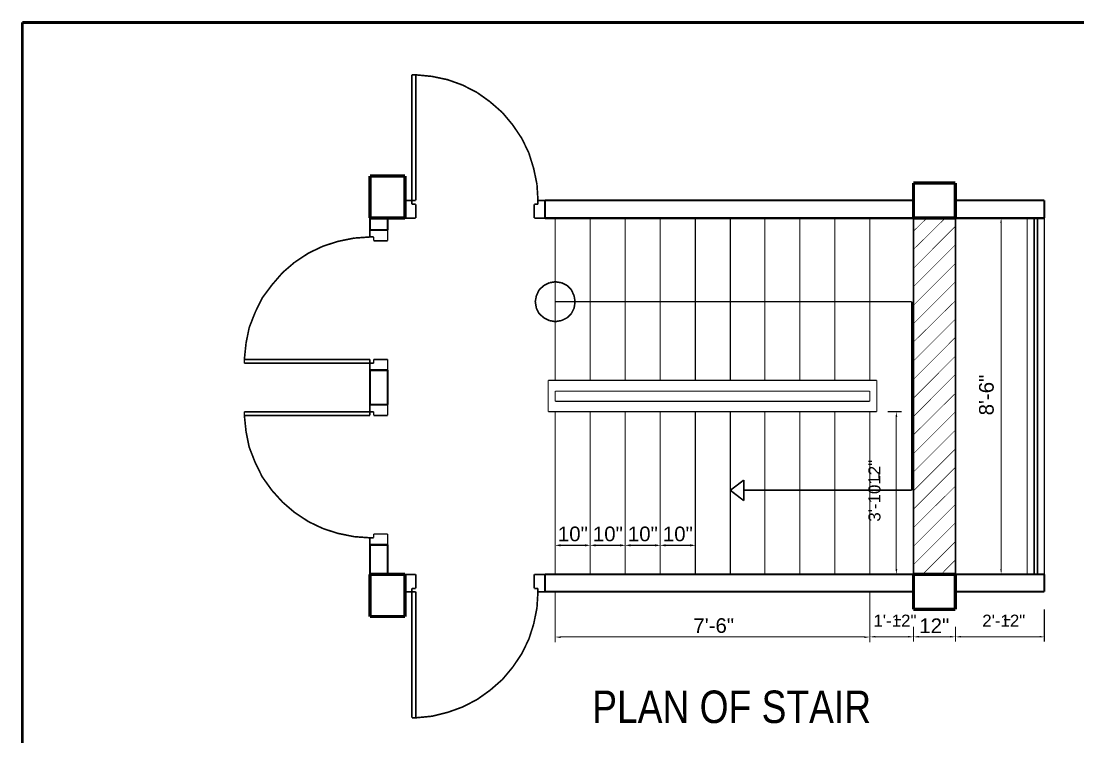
# Model space of a CAD drawing. Header units: millimetres. Extents: x 5 to 350, y 3 to 213.
# Drawn here: x 5 to 171.1, y 100.3 to 212.7 of the extents above; entities that cross this region are included whole.
import ezdxf

# ---------------------------------------------------------------- set-up
doc = ezdxf.new("R2010")
doc.units = ezdxf.units.MM
for name, color, linetype in [('H', 251, 'Continuous'), ('P', 255, 'Continuous'), ('T', 255, 'Continuous')]:
    doc.layers.add(name, color=color, linetype=linetype)
doc.styles.get("Standard").update_dxf_attribs({"font": 'arial.ttf'})

msp = doc.modelspace()

# ---------------------------------------------------------------- hatches: boundary and pattern name
at = {"layer": 'H', "linetype": 'Continuous'}
for points in [[(158.926, 181.01), (159.085, 181.786), (159.173, 181.01), (158.926, 181.01)], [(142.487, 150.53), (142.575, 151.377), (142.752, 150.53), (142.487, 150.53)], [(89.835, 130.21), (88.988, 130.387), (89.835, 130.563), (89.835, 130.21)], [(93.645, 130.21), (93.645, 130.563), (94.492, 130.387), (93.645, 130.21)], [(95.338, 130.21), (94.492, 130.387), (95.338, 130.563), (95.338, 130.21)], [(99.148, 130.21), (99.148, 130.563), (99.995, 130.387), (99.148, 130.21)], [(100.842, 130.21), (99.995, 130.387), (100.842, 130.563), (100.842, 130.21)], [(104.652, 130.21), (104.652, 130.563), (105.498, 130.387), (104.652, 130.21)], [(106.345, 130.21), (105.498, 130.387), (106.345, 130.563), (106.345, 130.21)], [(110.155, 130.21), (110.155, 130.563), (111.002, 130.387), (110.155, 130.21)], [(142.575, 125.818), (142.487, 126.665), (142.752, 126.665), (142.575, 125.818)], [(159.085, 125.818), (158.926, 126.665), (159.173, 126.665), (159.085, 125.818)], [(89.835, 115.817), (88.988, 115.993), (89.835, 116.082), (89.835, 115.817)], [(137.583, 115.817), (137.583, 116.082), (138.43, 115.993), (137.583, 115.817)], [(139.277, 115.905), (138.43, 115.993), (139.277, 116.17), (139.277, 115.905)], [(144.445, 115.905), (144.445, 116.17), (145.292, 115.993), (144.445, 115.905)], [(146.138, 115.905), (145.292, 115.993), (146.138, 116.17), (146.138, 115.905)], [(151.042, 115.905), (151.042, 116.17), (151.888, 115.993), (151.042, 115.905)], [(152.735, 115.905), (151.888, 115.993), (152.735, 116.17), (152.735, 115.905)], [(165.1, 115.905), (165.1, 116.17), (165.858, 115.993), (165.1, 115.905)]]:
    msp.add_hatch(color=256, dxfattribs=at).paths.add_polyline_path(points)

# ---------------------------------------------------------------- linework, layer by layer
at = {"layer": 'P'}
for points, const_width in [([(5.256, 212.513), (350.273, 212.513)], 0.423), ([(5.256, 3.14), (5.256, 212.513)], 0.423), ([(5.256, 212.513), (5.256, 212.513)], 0.423), ([(5.256, 212.513), (350.273, 212.513)], 0.423), ([(5.256, 3.14), (5.256, 212.513)], 0.423), ([(5.256, 212.513), (5.256, 212.513)], 0.423), ([(66.463, 184.573), (66.463, 204.294)], 0.254), ([(67.063, 204.294), (66.463, 204.294)], 0.254), ([(69.603, 204.047), (67.063, 204.294)], 0.254), ([(67.063, 184.573), (67.063, 204.294)], 0.254), ([(72.055, 203.535), (69.603, 204.047)], 0.254), ([(74.418, 202.688), (72.055, 203.535)], 0.254), ([(76.712, 201.507), (74.418, 202.688)], 0.254), ([(78.74, 200.06), (76.712, 201.507)], 0.254), ([(80.68, 198.367), (78.74, 200.06)], 0.254), ([(82.303, 196.427), (80.68, 198.367)], 0.254), ([(83.732, 194.31), (82.303, 196.427)], 0.254), ([(84.843, 192.017), (83.732, 194.31)], 0.254), ([(85.602, 189.565), (84.843, 192.017)], 0.254), ([(86.113, 187.113), (85.602, 189.565)], 0.254), ([(59.866, 181.786), (59.866, 188.383)], 0.508), ([(59.866, 188.383), (65.37, 188.383)], 0.508), ([(65.37, 188.383), (65.37, 181.786)], 0.508), ([(86.272, 184.573), (86.113, 187.113)], 0.254), ([(151.888, 187.29), (145.292, 187.29)], 0.508), ([(145.292, 187.29), (145.292, 181.786)], 0.508), ([(151.888, 181.786), (151.888, 187.29)], 0.508), ([(65.37, 181.786), (65.37, 184.573)], 0.254), ([(65.37, 184.573), (66.463, 184.573)], 0.254), ([(66.463, 184.573), (66.463, 183.974)], 0.254), ([(67.063, 184.573), (66.463, 184.573)], 0.254), ([(87.383, 184.573), (86.272, 184.573)], 0.254), ([(86.272, 184.573), (86.272, 183.974)], 0.254), ([(145.292, 184.573), (87.383, 184.573)], 0.339), ([(87.383, 184.573), (87.383, 181.786)], 0.339), ([(87.383, 181.786), (87.383, 184.573)], 0.254), ([(151.888, 184.573), (165.858, 184.573)], 0.339), ([(165.858, 184.573), (165.858, 181.786)], 0.339), ([(66.463, 183.974), (67.063, 183.974)], 0.254), ([(67.063, 183.974), (67.063, 181.786)], 0.254), ([(86.272, 183.974), (85.69, 183.974)], 0.254), ([(85.69, 183.974), (85.69, 181.786)], 0.254), ([(87.383, 183.727), (87.383, 183.815)], 0.254), ([(87.383, 182.633), (87.383, 182.704)], 0.254), ([(87.383, 182.633), (87.383, 182.704)], 0.254), ([(65.37, 181.786), (59.866, 181.786)], 0.508), ([(59.866, 181.786), (59.866, 179.828)], 0.339), ([(62.653, 181.786), (62.653, 179.917)], 0.339), ([(65.37, 181.786), (65.37, 181.786)], 0.508), ([(67.063, 181.786), (65.37, 181.786)], 0.254), ([(67.063, 181.786), (67.063, 181.786)], 0.254), ([(85.69, 181.786), (87.383, 181.786)], 0.254), ([(85.69, 181.786), (85.69, 181.786)], 0.254), ([(87.383, 181.786), (165.858, 181.786)], 0.339), ([(88.988, 181.786), (88.988, 156.298)], 0.169), ([(94.492, 181.786), (94.492, 156.298)], 0.169), ([(99.995, 181.786), (99.995, 156.298)], 0.169), ([(105.498, 181.786), (105.498, 156.298)], 0.169), ([(111.002, 181.786), (111.002, 156.298)], 0.169), ([(116.505, 181.786), (116.505, 156.298)], 0.169), ([(121.92, 181.786), (121.92, 156.298)], 0.169), ([(127.423, 181.786), (127.423, 156.298)], 0.169), ([(132.927, 181.786), (132.927, 156.298)], 0.169), ([(138.43, 181.786), (138.43, 156.298)], 0.169), ([(145.292, 181.786), (151.888, 181.786)], 0.508), ([(145.292, 125.818), (145.292, 181.786)], 0.254), ([(145.292, 179.74), (147.408, 181.786)], 0.085), ([(145.292, 176.865), (150.283, 181.786)], 0.085), ([(151.888, 181.786), (151.888, 181.786)], 0.508), ([(151.888, 125.818), (151.888, 181.786)], 0.254), ([(163.16, 181.786), (158.238, 181.786)], 0.169), ([(159.085, 126.665), (159.085, 181.01)], 0.169), ([(163.16, 181.786), (163.16, 125.818)], 0.169), ([(164.253, 181.786), (164.253, 125.818)], 0.254), ([(164.765, 181.786), (164.765, 125.818)], 0.254), ([(165.858, 181.786), (165.858, 125.818)], 0.169), ([(59.866, 179.917), (62.653, 179.917)], 0.339), ([(62.653, 179.917), (59.866, 179.917)], 0.254), ([(59.866, 179.917), (59.866, 178.823)], 0.254), ([(62.653, 178.223), (62.653, 179.917)], 0.254), ([(145.292, 173.902), (151.888, 180.516)], 0.085), ([(54.857, 178.135), (52.493, 177.377)], 0.254), ([(57.397, 178.647), (54.857, 178.135)], 0.254), ([(59.866, 178.823), (57.397, 178.647)], 0.254), ([(59.866, 178.823), (60.448, 178.823)], 0.254), ([(60.448, 178.823), (60.448, 178.223)], 0.254), ([(60.448, 178.223), (62.653, 178.223)], 0.254), ([(62.653, 178.223), (62.653, 178.223)], 0.254), ([(50.2, 176.283), (48.013, 174.837)], 0.254), ([(52.493, 177.377), (50.2, 176.283)], 0.254), ([(145.292, 171.027), (151.888, 177.624)], 0.085), ([(48.013, 174.837), (46.143, 173.232)], 0.254), ([(145.292, 168.063), (151.888, 174.66)], 0.085), ([(46.143, 173.232), (44.45, 171.274)], 0.254), ([(44.45, 171.274), (42.933, 169.245)], 0.254), ([(87.207, 171.203), (86.448, 170.515)], 0.254), ([(88.053, 171.626), (87.207, 171.203)], 0.254), ([(88.988, 171.785), (88.053, 171.626)], 0.254), ([(89.994, 171.626), (88.988, 171.785)], 0.254), ([(90.84, 171.203), (89.994, 171.626)], 0.254), ([(91.528, 170.515), (90.84, 171.203)], 0.254), ([(145.292, 165.188), (151.888, 171.785)], 0.085), ([(86.025, 169.58), (85.848, 168.663)], 0.254), ([(86.448, 170.515), (86.025, 169.58)], 0.254), ([(91.952, 169.58), (91.528, 170.515)], 0.254), ([(92.11, 168.663), (91.952, 169.58)], 0.254), ([(42.933, 169.245), (41.822, 166.97)], 0.254), ([(85.848, 168.663), (86.025, 167.64)], 0.254), ([(86.025, 167.64), (86.448, 166.793)], 0.254), ([(88.988, 168.663), (138.43, 168.663)], 0.254), ([(91.528, 166.793), (91.952, 167.64)], 0.254), ([(91.952, 167.64), (92.11, 168.663)], 0.254), ([(92.11, 168.663), (92.11, 168.663)], 0.254), ([(138.43, 168.663), (145.027, 168.663)], 0.254), ([(145.027, 168.663), (145.027, 139.03)], 0.254), ([(145.292, 162.313), (151.888, 168.822)], 0.085), ([(41.822, 166.97), (40.887, 164.588)], 0.254), ([(86.448, 166.793), (87.207, 166.123)], 0.254), ([(87.207, 166.123), (88.053, 165.7)], 0.254), ([(89.994, 165.7), (90.84, 166.123)], 0.254), ([(90.84, 166.123), (91.528, 166.793)], 0.254), ([(40.887, 164.588), (40.393, 162.137)], 0.254), ([(88.053, 165.7), (88.988, 165.523)], 0.254), ([(88.988, 165.523), (89.994, 165.7)], 0.254), ([(145.292, 159.35), (151.888, 165.947)], 0.085), ([(145.292, 156.457), (151.888, 163.072)], 0.085), ([(40.393, 162.137), (40.128, 159.597)], 0.254), ([(59.866, 159.597), (40.128, 159.597)], 0.254), ([(40.128, 159.597), (40.128, 158.997)], 0.254), ([(59.866, 159.597), (59.866, 158.997)], 0.254), ([(60.448, 158.997), (60.448, 159.597)], 0.254), ([(60.448, 159.597), (62.653, 159.597)], 0.254), ([(62.653, 159.597), (62.653, 157.903)], 0.254), ([(62.653, 159.597), (62.653, 159.597)], 0.254), ([(145.292, 153.494), (151.888, 160.108)], 0.085), ([(59.866, 158.997), (40.128, 158.997)], 0.254), ([(62.653, 157.903), (59.866, 157.903)], 0.339), ([(59.866, 152.488), (59.866, 157.903)], 0.339), ([(59.866, 157.903), (59.866, 158.997)], 0.254), ([(59.866, 158.997), (60.448, 158.997)], 0.254), ([(62.653, 157.903), (59.866, 157.903)], 0.254), ([(62.653, 152.488), (62.653, 157.903)], 0.339), ([(87.877, 151.377), (87.877, 156.298)], 0.169), ([(87.877, 156.298), (139.524, 156.298)], 0.169), ([(87.877, 151.377), (87.877, 156.298)], 0.169), ([(87.877, 156.298), (139.524, 156.298)], 0.169), ([(139.524, 156.298), (139.524, 151.377)], 0.169), ([(139.524, 156.298), (139.524, 151.377)], 0.169), ([(145.292, 150.618), (151.888, 157.233)], 0.085), ([(62.653, 155.187), (62.653, 152.488)], 0.339), ([(88.988, 153), (88.988, 154.605)], 0.169), ([(88.988, 154.605), (138.43, 154.605)], 0.169), ([(138.43, 154.605), (138.43, 153)], 0.169), ([(138.43, 153), (88.988, 153)], 0.169), ([(88.988, 153), (88.988, 153)], 0.169), ([(145.292, 147.743), (151.888, 154.27)], 0.085), ([(59.866, 151.377), (40.128, 151.377)], 0.254), ([(40.128, 150.795), (40.128, 151.377)], 0.254), ([(59.866, 152.488), (62.653, 152.488)], 0.339), ([(62.653, 152.488), (59.866, 152.488)], 0.254), ([(59.866, 152.488), (59.866, 151.377)], 0.254), ([(59.866, 151.377), (60.448, 151.377)], 0.254), ([(59.866, 150.795), (59.866, 151.377)], 0.254), ([(60.448, 151.377), (60.448, 150.795)], 0.254), ([(62.653, 150.795), (62.653, 152.488)], 0.254), ([(139.524, 151.377), (87.877, 151.377)], 0.169), ([(139.524, 151.377), (87.877, 151.377)], 0.169), ([(87.877, 151.377), (87.877, 151.377)], 0.169), ([(88.988, 151.377), (88.988, 125.818)], 0.169), ([(94.492, 151.377), (94.492, 125.818)], 0.169), ([(99.995, 151.377), (99.995, 125.818)], 0.169), ([(105.498, 151.377), (105.498, 125.818)], 0.169), ([(111.002, 151.377), (111.002, 125.818)], 0.169), ([(116.505, 151.377), (116.505, 125.818)], 0.169), ([(121.92, 151.377), (121.92, 125.818)], 0.169), ([(127.423, 151.377), (127.423, 125.818)], 0.169), ([(132.927, 151.377), (132.927, 125.818)], 0.169), ([(138.43, 151.377), (138.43, 125.818)], 0.169), ([(141.217, 151.377), (143.422, 151.377)], 0.169), ([(145.292, 144.78), (151.888, 151.377)], 0.085), ([(40.393, 148.255), (40.128, 150.795)], 0.254), ([(59.866, 150.795), (40.128, 150.795)], 0.254), ([(60.448, 150.795), (62.653, 150.795)], 0.254), ([(62.653, 150.795), (62.653, 150.795)], 0.254), ([(142.575, 150.53), (142.575, 126.665)], 0.169), ([(40.887, 145.803), (40.393, 148.255)], 0.254), ([(145.292, 141.905), (151.888, 148.502)], 0.085), ([(41.822, 143.422), (40.887, 145.803)], 0.254), ([(145.292, 138.942), (151.888, 145.538)], 0.085), ([(42.933, 141.146), (41.822, 143.422)], 0.254), ([(44.45, 139.03), (42.933, 141.146)], 0.254), ([(139.876, 140.882), (139.876, 141.905)], 0.169), ([(145.292, 136.066), (151.888, 142.663)], 0.085), ([(118.622, 140.635), (116.505, 139.03)], 0.254), ([(118.622, 139.03), (118.622, 140.635)], 0.254), ([(145.292, 133.174), (151.888, 139.7)], 0.085), ([(46.143, 137.16), (44.45, 139.03)], 0.254), ([(118.622, 137.407), (116.505, 139.03)], 0.254), ([(118.622, 139.03), (118.622, 137.407)], 0.254), ([(145.027, 139.03), (118.622, 139.03)], 0.254), ([(48.013, 135.555), (46.143, 137.16)], 0.254), ([(145.292, 130.21), (151.888, 136.825)], 0.085), ([(50.2, 134.108), (48.013, 135.555)], 0.254), ([(52.493, 133.015), (50.2, 134.108)], 0.254), ([(54.857, 132.256), (52.493, 133.015)], 0.254), ([(145.292, 127.335), (151.888, 133.95)], 0.085), ([(57.397, 131.745), (54.857, 132.256)], 0.254), ([(59.866, 131.568), (57.397, 131.745)], 0.254), ([(59.866, 130.475), (59.866, 131.568)], 0.254), ([(59.866, 131.568), (60.448, 131.568)], 0.254), ([(60.448, 131.568), (60.448, 132.168)], 0.254), ([(60.448, 132.168), (62.653, 132.168)], 0.254), ([(62.653, 132.168), (62.653, 130.475)], 0.254), ([(62.653, 132.168), (62.653, 132.168)], 0.254), ([(88.988, 128.517), (88.988, 131.233)], 0.169), ([(94.492, 128.517), (94.492, 131.233)], 0.169), ([(94.492, 128.517), (94.492, 131.233)], 0.169), ([(99.995, 128.517), (99.995, 131.233)], 0.169), ([(99.995, 128.517), (99.995, 131.233)], 0.169), ([(105.498, 128.517), (105.498, 131.233)], 0.169), ([(105.498, 128.517), (105.498, 131.233)], 0.169), ([(111.002, 128.517), (111.002, 131.233)], 0.169), ([(59.866, 130.475), (59.866, 125.818)], 0.339), ([(62.653, 130.475), (59.866, 130.475)], 0.339), ([(62.653, 130.475), (59.866, 130.475)], 0.254), ([(62.653, 125.818), (62.653, 130.475)], 0.339), ([(89.835, 130.387), (93.645, 130.387)], 0.169), ([(95.338, 130.387), (99.148, 130.387)], 0.169), ([(100.842, 130.387), (104.652, 130.387)], 0.169), ([(106.345, 130.387), (110.155, 130.387)], 0.169), ([(146.72, 125.818), (151.888, 130.986)], 0.085), ([(149.613, 125.818), (151.888, 128.094)], 0.085), ([(59.866, 125.818), (65.37, 125.818)], 0.508), ([(59.866, 119.204), (59.866, 125.818)], 0.508), ([(59.866, 125.818), (59.866, 125.818)], 0.508), ([(65.37, 125.818), (65.37, 119.204)], 0.508), ([(67.063, 125.818), (65.37, 125.818)], 0.254), ([(65.37, 125.818), (65.37, 123.102)], 0.254), ([(67.063, 123.613), (67.063, 125.818)], 0.254), ([(67.063, 125.818), (67.063, 125.818)], 0.254), ([(85.69, 125.818), (87.383, 125.818)], 0.254), ([(85.69, 123.613), (85.69, 125.818)], 0.254), ([(85.69, 125.818), (85.69, 125.818)], 0.254), ([(165.858, 125.818), (87.383, 125.818)], 0.339), ([(87.383, 125.818), (87.383, 123.102)], 0.339), ([(87.383, 125.818), (87.383, 123.102)], 0.254), ([(87.383, 124.46), (87.383, 124.548)], 0.254), ([(87.383, 124.46), (87.383, 124.548)], 0.254), ([(141.217, 125.818), (143.422, 125.818)], 0.169), ([(151.888, 125.818), (145.292, 125.818)], 0.508), ([(145.292, 125.818), (145.292, 120.315)], 0.508), ([(151.888, 120.315), (151.888, 125.818)], 0.508), ([(163.16, 125.818), (158.238, 125.818)], 0.169), ([(165.858, 125.818), (165.858, 123.102)], 0.339), ([(65.37, 123.102), (66.463, 123.102)], 0.254), ([(66.463, 123.102), (66.463, 123.613)], 0.254), ([(66.463, 123.613), (67.063, 123.613)], 0.254), ([(67.063, 123.102), (66.463, 123.102)], 0.254), ([(66.463, 123.102), (66.463, 103.293)], 0.254), ([(67.063, 123.102), (67.063, 103.293)], 0.254), ([(86.272, 123.613), (85.69, 123.613)], 0.254), ([(86.272, 123.102), (86.113, 120.562)], 0.254), ([(86.272, 123.102), (86.272, 123.613)], 0.254), ([(87.383, 123.102), (86.272, 123.102)], 0.254), ([(87.383, 123.102), (145.292, 123.102)], 0.339), ([(87.383, 123.366), (87.383, 123.437)], 0.254), ([(88.988, 123.102), (88.988, 115.147)], 0.169), ([(138.43, 123.102), (138.43, 115.147)], 0.169), ([(138.43, 123.102), (138.43, 115.235)], 0.169), ([(151.888, 123.102), (165.858, 123.102)], 0.339), ([(86.113, 120.562), (85.602, 118.022)], 0.254), ([(145.292, 120.315), (151.888, 120.315)], 0.508), ([(151.888, 120.315), (151.888, 120.315)], 0.508), ([(165.858, 120.315), (165.858, 115.235)], 0.169), ([(65.37, 119.204), (59.866, 119.204)], 0.508), ([(85.602, 118.022), (84.843, 115.658)], 0.254), ([(142.328, 118.71), (143.334, 118.71)], 0.169), ([(159.508, 118.71), (160.532, 118.71)], 0.169), ([(145.292, 117.598), (145.292, 115.235)], 0.169), ([(145.292, 117.598), (145.292, 115.235)], 0.169), ([(151.888, 117.598), (151.888, 115.235)], 0.169), ([(151.888, 117.598), (151.888, 115.235)], 0.169), ([(84.843, 115.658), (83.732, 113.365)], 0.254), ([(89.835, 115.993), (137.583, 115.993)], 0.169), ([(139.277, 115.993), (144.445, 115.993)], 0.169), ([(146.138, 115.993), (151.042, 115.993)], 0.169), ([(152.735, 115.993), (165.1, 115.993)], 0.169), ([(83.732, 113.365), (82.303, 111.248)], 0.254), ([(82.303, 111.248), (80.68, 109.308)], 0.254), ([(80.68, 109.308), (78.74, 107.615)], 0.254), ([(76.712, 106.168), (74.418, 104.987)], 0.254), ([(78.74, 107.615), (76.712, 106.168)], 0.254), ([(74.418, 104.987), (72.055, 104.14)], 0.254), ([(67.063, 103.293), (66.463, 103.293)], 0.254), ([(69.603, 103.54), (67.063, 103.293)], 0.254), ([(72.055, 104.14), (69.603, 103.54)], 0.254)]:
    msp.add_lwpolyline(points, dxfattribs=dict(at, const_width=const_width))

# ---------------------------------------------------------------- texts
at = {"layer": 'T', "attachment_point": 1, "rotation": 90}
for s, insert, char_height in [('{\\fArial|b0|i0|c0|p18;8\'-6"}', (155.6, 150.8), 2.3), ('{\\fArial|b0|i0|c0|p18;3\'-1012"}', (138.2, 134.1), 1.9)]:
    msp.add_mtext(s, dxfattribs=dict(at, insert=insert, char_height=char_height))
at = {"layer": 'T', "attachment_point": 7}
for s, insert, char_height in [('{\\fArial|b0|i0|c0|p18;10"}', (89.4, 131), 2.3), ('{\\fArial|b0|i0|c0|p18;10"}', (94.9, 131), 2.3), ('{\\fArial|b0|i0|c0|p18;10"}', (100.4, 131), 2.3), ('{\\fArial|b0|i0|c0|p18;10"}', (105.9, 131), 2.3), ('{\\fArial|b0|i0|c0|p18;7\'-6"}', (110.7, 116.6), 2.3), ('{\\fArial|b0|i0|c0|p18;1\'-12"}', (139, 117.6), 1.9), ('{\\fArial|b0|i0|c0|p18;12"}', (146.2, 116.6), 2.3), ('{\\fArial|b0|i0|c0|p18;2\'-12"}', (156.1, 117.6), 1.9), ('{\\fArial Narrow|b0|i0|c0|p18;PLAN OF STAIR}', (94.8, 102.4), 5.1)]:
    msp.add_mtext(s, dxfattribs=dict(at, insert=insert, char_height=char_height))

doc.saveas('drawing.dxf')
